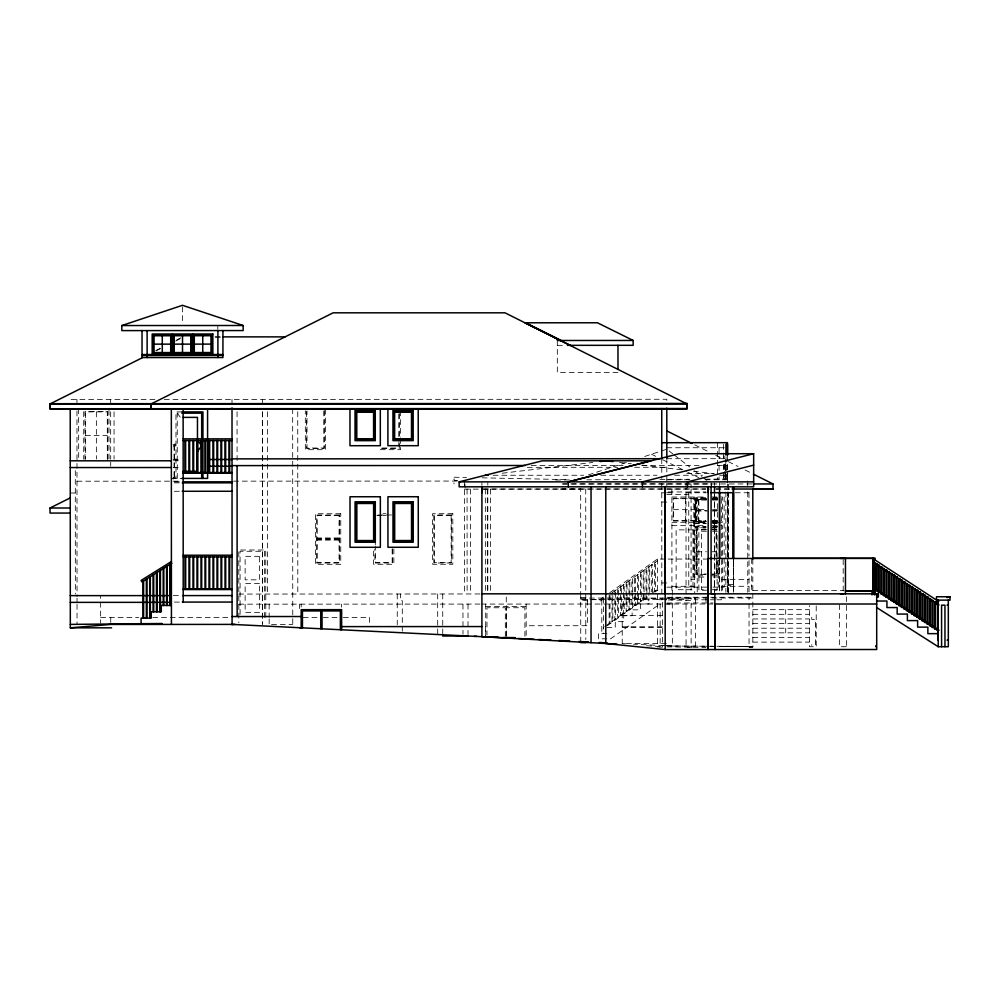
<?xml version="1.0" encoding="UTF-8"?>
<svg xmlns="http://www.w3.org/2000/svg" width="1000" height="1000" viewBox="0 0 1000 1000"><rect width="100%" height="100%" fill="white"/><g stroke="black" fill="none" stroke-linecap="round" stroke-linejoin="round"><path stroke-width="0.75" stroke-dasharray="5 3.75" d="M725.95 470.462L725.95 459.712M727.5 592.288L727.5 492.1L727.5 592.288L727.513 495.037M727.5 471.388L727.5 478.9L725.95 478.9L725.95 475.062L727.5 475.25L719.725 475.25M727.5 469.888L727.5 459.375M728.388 592.288L728.388 492.062M733.438 592.288L733.438 559.612M727.537 482.463L727.712 473.438M672.45 646L633.475 644.163M603.462 597.15L599.725 599.812L600.525 600.95L603.475 598.85L603.488 633.45M600.525 600.95L604.275 598.275M609.738 592.725L657.387 559.062L666.7 559.062M612.25 592.65L657.387 560.775M603.475 627.438L603.475 628.4M604.738 626.55L647.362 596.438M652.375 592.9L657.387 589.362M607.238 625.737L648.612 596.512M654.887 592.087L657.4 590.312M657.4 605.737L610.6 638.812L607.562 638.812M155.863 350.525L160.012 348.413M176.588 339.963L180.738 337.85M156.075 350.85L163.05 347.362M175.613 341.075L181.188 338.275M588.312 474.913L626.325 462.475M644.7 456.463L666.825 449.212L672.85 453.913M587.362 600.975L580.712 599.675L686.05 599.625L691.1 598.025L691.125 647.212M502.25 473.225L592.762 462.475M580.712 599.675L588.488 599.55M590.05 599.538L663.112 598.438M664.675 598.425L691.1 598.025M457.537 480.55L454.425 480.562L453.988 478.9L453.988 483.95M555.625 480L569.625 479.925M586.763 479.825L641.25 479.525M659.925 479.412L689.513 479.25M705.075 479.162L725.312 479.05M560.662 489.075L580.675 489.025L580.712 592.987M215.087 336.875L221.312 336.875M215.375 337.125L222.925 337.125M557.312 345.35L565.087 345.35M617.987 372.488L557.325 372.512L557.312 340.487M154.875 399.45L70.225 399.475L70.225 401.163M164.225 399.438L666.8 399.25L666.8 402.625M181.962 411.9L175.975 411.912L176 478.425M177.262 478.425L177.237 413.175L181.825 413.175M85.4 435.475L107.312 435.462M173.088 444.663L174.988 444.663M173.725 445.337L174.988 445.337M173.725 446.35L174.988 446.35L174.988 443.65M382.013 448L398.862 448M666.825 447.75L726.05 447.738M381.587 448.425L399.288 448.413L399.288 442.35M380.325 449.688L400.55 449.675L400.55 445.012M666.825 458.713L727.487 458.688M173.113 459.513L180.863 459.513M173.363 460.725L181.175 460.712M531.275 465.5L623.162 465.462M641.862 465.462L699 465.438M717.387 465.425L727.5 465.425M173.113 467.463L180.912 467.463M527.325 467.325L617.725 467.287M634.6 467.287L666.825 467.275M686.75 473.45L714.325 473.438M493.088 475.25L583.675 475.25M600.862 475.25L657.087 475.25M674.613 475.25L702.613 475.25M724.975 476.388L724.65 464.188M173.1 477.362L175.1 477.362L173.1 477.987M171.363 478.425L181.85 478.425M173.1 479L175.1 478.375M666.838 479.775L689.812 479.762M705.138 479.762L727.5 479.75M76.988 481.213L181.4 481.175M233.55 481.15L457.113 481.062M174.312 481.85L181.688 481.838M174.312 482.863L181.688 482.85M464.975 484.175L465.112 487.887M751.775 483.95L560.662 483.963L711.488 483.975L711.488 487.725M483.475 489.025L705.863 489M715.9 489.038L731.263 489.05L715.75 488.975M464.5 489.125L709.938 489.025M174.325 491.287L181.688 491.275M668.1 491.962L705.875 491.95M70.263 493.013L77 493M661.775 492.788L666.112 492.812M666.838 492.788L671.888 492.812M686.012 492.775L706.312 492.762M735.275 492.762L752.788 492.75M666.838 494.487L688.75 494.487M671.9 497.025L706.1 497.013M712.038 497L722.45 497L722.463 522.275L712.05 522.288M705.7 497.825L693.8 497.825L693.838 577.038L705.725 577.038M713.138 497.825L717.6 497.825M706.025 498.275L698.438 498.275L698.45 521.025L706.025 521.025M712.087 498.263L718.15 498.263M706.488 498.375L694.65 498.387L694.688 593.088M712.412 498.375L717.013 498.612M705.7 498.688L698.863 498.7L698.863 520.6L705.713 520.6M712.55 498.688L718.025 498.688M705.688 499.137L695.113 499.137L695.125 521.788L705.7 521.788M713.238 499.137L717.763 499.137M695.537 499.562L706.438 499.562M712.675 499.562L717.35 499.562L717.35 521.362L712.688 521.362M695.913 499.65L706.462 499.637M712.5 499.637L717.013 499.637M706.513 500.062L696.338 500.062L696.338 521.975L707.975 521.975M712.337 500.062L719.613 500.062M661.787 502.05L666.838 502.05M673.587 509.663L695.487 509.65M698.863 509.65L705.713 509.65M712.55 509.637L718.037 509.637M695.537 510.462L706.45 510.462M712.675 510.462L717.35 510.462M696.338 511.025L707.975 511.012M712.337 511.012L718.162 511.012M382.95 513.725L386.05 513.725M377.825 514.987L392.575 514.987M376.825 515.413L381.425 515.413M382.962 515.413L386.025 515.413M695.5 520.6L673.587 520.612L673.575 498.7L695.487 498.7L695.55 521.375L706.45 521.362M712.562 520.6L718.037 520.6M695.913 521.025L673.162 521.038L673.162 498.288L695.913 498.275L695.913 522.4L706.475 522.4M712.1 521.025L721.2 521.013M713.25 521.788L717.775 521.788M712.35 521.975L719.625 521.962M671.9 522.3L706.1 522.288M712.5 522.388L717.025 522.388M693.812 523.112L705.713 523.1M713.138 523.1L719.087 523.1M694.65 523.663L706.5 523.663M712.425 523.65L716.862 523.65M671.9 525.662L706.1 525.65M712.05 525.65L722.463 525.65L722.487 592.35M693.812 526.475L705.713 526.475M713.15 526.475L717.6 526.475M694.663 527.038L706.5 527.025M712.425 527.025L719.825 527.025M705.7 527.737L695.075 527.737L695.1 575.775L705.713 575.763M711.762 527.737L717.825 527.737M705.7 574.438L696.363 574.513L696.338 529L705.675 529.075M711.862 529.062L716.562 529L716.587 574.5L711.875 574.438M706.45 529.487L696.825 529.487L696.85 574.025L706.475 574.012M711.95 529.487L716.075 529.487L716.087 559.175M706 529.875L701.4 529.875L701.425 589.7L706.012 589.7M712.125 529.862L718.25 529.862M706.462 531.237L698.875 531.25L698.888 590.225L706.488 590.225M712.537 531.237L717.1 531.237L717.113 590.225L712.562 590.225M316.737 538.4L339.487 538.387M316.737 539.663L339.5 539.65M696.838 551.763L706.462 551.75M711.963 551.75L716.087 551.75M668.162 559.062L706.637 559.05M711.975 574.012L716.1 574.012L716.087 560.65M711.775 575.763L717.85 575.763L717.837 560.275M713.162 577.025L719.112 577.025L719.1 560.175M691.1 579.562L694.675 579.562M721.325 579.55L749.025 579.538M661.812 582.95L666.875 582.95M728.388 584.525L733.438 584.525L733.475 585.4L728.388 585.4M694.675 586.3L672.325 586.312L672.325 595.3M721.325 586.287L749.025 586.287M666.875 587.163L706.988 587.137M713.05 587.137L724.175 587.137L724.137 492.812M712.15 589.688L718.275 589.688L718.263 560.55M752.825 590.625L844.137 590.588M238.65 594.062L480.6 593.962M173.363 595.6L181.088 595.6M666.875 597.3L752.825 597.263M580.712 597.913L587.362 597.913L587.375 625.712L526.163 625.737M580.712 598.062L752.825 598M715.413 599.775L694.688 599.788L694.688 598.025M716.888 599.775L721.338 599.775L721.338 598.013M648.125 600.725L648.975 600.725M174.363 602.087L181.737 602.087M666.875 602.987L712.925 602.962M666.888 604.012L671.938 604.012L671.925 596.938M238.825 604.175L479.812 604.075M481.287 604.075L712.925 604.012M485.712 606.487L526.163 606.475M752.825 609.688L809.475 609.663M752.825 614.325L809.475 614.3M622.225 615.388L663.8 615.375M100.638 617.475L138.75 617.463M152.75 617.45L230.538 617.425M303.212 617.4L321.725 617.388M323.263 617.388L341.775 617.388M343.312 617.388L369.538 617.375L369.55 624.4M752.837 618.962L809.475 618.938M752.837 623.587L809.475 623.575M271.525 624.388L292.762 624.375M622.225 626.775L663.812 626.763M606.85 627.55L615.275 627.55L615.275 621.65L623.7 621.65L623.7 615.75L632.125 615.737L632.125 609.85L640.55 609.837L640.55 603.938L648.975 603.938L648.975 598.038M622.225 627.625L663.812 627.6M752.837 628.225L809.475 628.2M752.837 632.863L809.475 632.837M606.85 633.45L598.425 633.45L598.425 638.812L606.85 638.812M752.837 637.5L809.475 637.475M752.837 642.125L809.488 642.113M622.225 604.025L622.238 643.612L666.9 643.587M666.9 645.475L660.15 645.475L660.138 604.012M722.513 646.45L752.837 646.438L672.35 646.075L672.325 596.8M749.05 646.95L752.837 646.95M846.3 646.725L839.638 646.737L839.613 603.975M658.675 647.15L662.475 647.138L662.45 598.038M666.9 645.812L752.837 646.762M666.9 646.875L705.913 647.45M454.125 477.225L466.587 477.488M482.15 477.825L569.312 479.663M657.188 599.637L666.525 599.875M668.088 599.913L691.45 600.475M622.238 643.612L625.7 643.775M646.625 645.75L663.775 646.7M619.525 462.438L631.388 463.8M641.975 465.1L684.087 470.075M693.4 471.188L713.812 473.625M651.513 454.225L655.688 456.3M662.65 459.75L686.363 471.5M687.75 472.2L698.913 477.738M694.762 444.862L707.337 451.138M715.713 455.325L722.7 458.825M728.288 461.613L738.075 466.5M745.062 469.988L750.65 472.775M674.062 454.85L689.762 467.062M694.575 470.812L701.825 476.463M703.025 477.388L706.663 480.213M177.237 413.175L181.45 418.8M846.35 596.725L846.375 648.012M843.188 559.7L843.2 592.275M816.213 605.95L816.225 646.737L809.488 646.75L809.475 605.625M815.375 644.65L815.375 619.375L811.75 619.375L811.75 617.325M811.762 644.65L811.762 645.5M785.688 609.675L785.688 614.312M785.7 618.95L785.7 623.575M785.7 628.212L785.7 632.85M752.812 559.263L752.825 592.375M752.825 593.325L752.837 647.188L749.05 647.188L749.038 598M751.688 558.5L751.7 590.938M751.438 585.825L751.438 586.663M748.988 492.75L749.013 555.95M749.013 560.55L749.038 594.425M747.725 480.95L747.725 485.6M747.725 491.788L747.763 592.325M733.462 556.325L733.475 585.4M727.487 455.95L727.5 482.6M727.5 483.963L727.5 487.762M726.012 456.675L726.025 479.75M725.812 459.925L725.812 470.6M725.812 472.125L725.812 479.75M724.963 464.188L724.975 473.338M724.125 455.95L724.125 458.688M724.125 465.425L724.125 469.725M724.125 475.45L724.125 479.75M723.587 444.363L723.6 458.212M723.6 464.363L723.6 479.75M721.3 498.375L721.338 593.075M719.062 447.738L719.062 458.688M719.075 465.425L719.075 471.163M719.075 476.887L719.075 479.75M717.375 442.675L717.387 479.75M705.987 596.925L706 602.962M697.175 497.013L697.188 522.288M697.188 525.662L697.212 592.362M696.413 529.075L696.425 574.438M695.625 598.025L695.638 647.125L686.062 647.138L686.05 599.625M691.062 483.975L691.062 487.738M691.062 488.988L691.1 594.45M688.75 492.825L688.775 587.15M686 483.975L686.05 596.05M685.375 498.7L685.387 520.612M671.888 489.038L671.925 592.55M666.825 458.188L666.838 480.988M666.838 483.4L666.838 485.812M661.762 458.713L661.775 478.475M661.775 484.075L661.825 593.9M657.387 559.062L657.4 592.913M657.4 594.462L657.412 647.15M652.562 591.862L652.55 564.712L651.712 564.712L651.712 591.862M649.725 592.35L649.712 566.725L648.875 566.725L648.875 595.375M644.05 591.838L644.038 570.725L643.2 570.725L643.2 591.838M644.05 593.35L644.05 599.375L643.2 599.375L643.2 593.35M635.413 591.9L635.413 576.825L634.562 576.825L634.575 591.9M635.413 593.413L635.425 605.475L634.575 605.475L634.575 593.413M632.688 592.312L632.688 578.75L631.85 578.75L631.85 592.312M632.688 593.825L632.7 607.4L631.85 607.4L631.85 593.825M612.825 595.788L612.837 621.425L611.987 621.425L611.987 592.775M609.987 594.788L610 623.425L609.15 623.425L609.15 594.788M601.788 600.05L601.8 633.45M585.737 489.025L585.788 639.575M580.712 593.413L580.737 642.65M526.163 604.062L526.175 638.875M524.913 636.362L524.9 607.737L506.575 607.75L506.575 636.438M505.312 636.362L505.312 607.75L486.975 607.75L486.987 634.862M490.387 489.113L490.425 592.425M487.3 489.113L487.337 592.425M485.712 604.075L485.725 636.562M485.325 489.113L485.375 592.425M485.387 626.562L485.387 635.4M470.462 489.113L470.5 593.975M468.025 604.087L468.025 634.5M467.062 489.125L467.113 593.975M464.513 481.062L464.562 593.975M462.962 604.087L462.975 634.263M442.738 593.987L442.75 636.025M437.675 593.987L437.7 634.525M402.3 631.275L402.287 600.737L400.613 600.737L400.6 594M400.538 410.788L400.55 437.238M400.55 438.787L400.55 443.462M399.275 413.537L399.288 440.838M398.85 414.012L398.862 440.275M398.862 441.812L398.862 446.45M397.238 594L397.25 624.825M393.85 548.962L393.85 564.275L373.625 564.288L373.625 548.962M392.587 549.075L392.587 563.013L374.888 563.025L374.888 549.075M392.163 548.9L392.163 562.6L375.312 562.6L375.312 546.375M375.3 540.487L375.312 544.9M341.625 604.138L341.625 607.15M325.538 409.263L325.562 449.712L305.338 449.712L305.312 410.825M324.275 410.525L324.288 448.45L306.6 448.45L306.588 410.538M323.862 410.95L323.875 448.025L307.013 448.025L307 410.95M301.175 604.15L301.175 607.1M299.488 604.15L299.5 608.562M297.738 411.725L297.8 594.038M292.675 408.663L292.762 624.888M269.163 604.163L269.163 617.4M269.163 618.862L269.163 626.225M267.4 411.737L267.475 594.05M265.788 617.413L265.763 550L238.8 550.013L238.837 622.837M264.525 617.413L264.5 551.263L240.062 551.275L240.087 614.35M262.413 399.4L262.413 403.3M262.413 411.737L262.488 624.388L262.35 408.675M237.062 411.75L237.087 464.188M232 399.412L232.013 403.312M217.812 325.513L217.825 329.3M182.475 306.863L182.475 323.975M174.35 445.337L174.475 477.362M174.037 445.337L174.05 477.362M114.038 411.788L114.062 459.212M110.662 399.462L110.675 403.363M110.675 411.788L110.688 459.212M110.688 462.088L110.688 466.138M110.75 617.475L110.75 623.05M108.987 410.188L109 459.212M107.737 459.475L107.725 411.45L84.975 411.463L84.987 459.487M107.325 459.062L107.3 411.875L85.388 411.875L85.412 459.062M100.625 595.562L100.638 598.387M100.638 602.312L100.638 623M96.35 411.875L96.363 459.062M83.713 411.725L83.725 459.225M78.65 408.738L78.675 459.225M76.963 399.475L76.963 403.413M76.963 410.975L77.038 596.625M77.038 598.162L77.038 602.8M77.038 604.35L77.05 624.45M75.3 470.625L75.35 594.012M733.438 559.625L733.438 593.825M728.388 484.225L728.388 491.3M728.388 492.713L728.388 592.425M725.863 492.1L725.863 592.288M719.538 482.6L719.538 485.487M714.488 482.6L714.488 485.487M711.087 482.6L711.087 485.688M506.275 597L506.275 636.5M487.812 482.6L487.812 485.163M487.812 489.025L487.812 592.288M481.912 482.6L481.912 485.487M714.488 494.275L714.488 592.275L714.488 494.275M719.538 559.612L719.538 592.275L719.538 559.612M340.75 513.737L315.475 513.75L315.487 564.312L340.763 564.3L340.75 513.737M452.812 513.7L432.6 513.713L432.612 564.263L452.837 564.263L452.812 513.7M339.487 515.013L316.737 515.013L316.75 563.05L339.5 563.038L339.487 515.013M451.55 514.963L433.862 514.975L433.875 563L451.575 562.987L451.55 514.963M339.062 515.425L317.15 515.438L317.162 537.975L339.075 537.962L339.062 515.425M451.138 515.388L434.275 515.388L434.3 562.575L451.15 562.575L451.138 515.388M692.975 529.875L676.125 529.875L676.137 589.712L693 589.7L692.975 529.875M339.075 540.075L317.162 540.087L317.175 562.625L339.075 562.612L339.075 540.075M259.45 556.325L245.125 556.325L245.138 579.825L259.462 579.812L259.45 556.325M655.387 562.712L654.55 562.712L654.55 591.362L655.4 591.362L655.387 562.712M646.875 568.725L646.038 568.725L646.038 597.375L646.888 597.375L646.875 568.725M641.2 572.737L640.362 572.737L640.362 601.388L641.213 601.388L641.2 572.737M638.362 574.738L637.525 574.738L637.525 603.387L638.375 603.387L638.362 574.738M629.85 580.75L629.012 580.75L629.012 609.4L629.862 609.4L629.85 580.75M627.013 582.75L626.175 582.75L626.175 611.4L627.025 611.4L627.013 582.75M259.462 583.587L245.138 583.587L245.15 612.362L259.475 612.362L259.462 583.587M624.175 584.763L623.337 584.763L623.337 613.413L624.188 613.413L624.175 584.763M621.337 586.763L620.5 586.763L620.5 615.413L621.35 615.413L621.337 586.763M618.5 588.763L617.663 588.763L617.663 617.413L618.513 617.413L618.5 588.763M615.662 590.775L614.825 590.775L614.825 619.425L615.675 619.425L615.662 590.775"/><path stroke-width="1.5" d="M616.987 644.125L481.912 636.7L481.912 487.225M591.038 487.225L591.038 642.688M605.788 487.225L605.8 643.5L665.188 649.575L876.712 649.513L876.688 593.65M843.812 593.825L665.188 593.825L665.188 487.225L665.188 649.575M708.162 487.238L708.162 649.575L708.15 558.488L874.312 558.425L874.338 594.875M719.538 558.05L719.538 492.713M725.95 455.1L725.95 444.35L727.487 444.35L727.5 454.862M733.438 487.225L733.438 558.3L733.438 492.713L711.087 492.713M876.688 604.012L714.875 604.012L714.875 649.575L714.85 593.825L711.087 593.825L711.087 486.938M948.325 639.837L947.062 640.188M937.675 600.85L937.325 601.938L938.512 601.4M939.05 604.875L874.325 562.612L873.75 563.337L874.325 562.45M938.162 604.1L937.325 604.812L937.325 601.225L938.312 601.862M197.475 451.413L201.688 445.788L197.475 440.163M171.4 561.512L141.075 580.462L141.962 581.888L171.85 563.188M151.113 409.025L151.113 403.963L333.125 312.825L505.025 312.825L687.025 403.963L687.025 409.025L50 409.025L50 403.963L142.113 357.837M70.263 513.062L50.038 513.075L50.038 508.013L70.263 497.9M141.788 355.513L222.938 355.363M121.812 325.55L182.475 305.3L243.15 325.5L243.15 330.562L121.812 330.6L121.812 325.55L243.15 325.5M947.05 597.587L950 596.75L950 600.125L936.513 600.125L936.513 596.75L950 596.75M568.288 481.863L679.087 453.713L753.662 453.713L753.662 486.812L459.162 486.812L459.162 481.863L542.238 460.838L650.938 460.838L568.288 481.863L568.288 486.812M753.662 453.713L642.438 481.863L642.438 486.812M753.662 465.125L687.525 481.863L687.525 486.812M488.338 474.888L485.275 475.25L488.4 475.25M600.05 461.55L606.587 460.838M70.225 408.75L70.312 627.825L110.75 624.438L235.125 624.4M752.788 489.2L773.012 489L773 483.95L753.438 474.175M70.312 624.4L162.087 623.5M752.788 489.062L773.012 489L752.712 489M876.7 607.562L938.225 646.712L938.2 600.125M840.4 558.438L845.45 558.438L845.462 593.825L878.375 593.812L878.375 597.025L876.688 597.025M222.875 336.875L285.1 336.875M557.312 340.487L633.15 340.45L633.15 345.312L567.463 345.337M153.863 344.137L170.712 344.137M174.088 344.137L190.938 344.125M194.312 344.125L211.163 344.113M142.037 354.562L222.938 354.525M50 403.963L687.025 403.963M181.962 411.9L202.938 411.9L202.963 478.413M181.825 413.175L201.675 413.162L201.7 478.413M182.913 417.388L197.463 417.375L197.488 471.3L182.925 471.312M183.15 438.875L232.025 438.862M183.15 440.562L232.025 440.55M661.762 442.7L727.487 442.675L727.487 455.163M232.025 458.875L660.225 458.713M207.587 459.5L232.025 459.5M70.25 460.825L171.363 460.788M232.025 465.613L525.05 465.5M207.6 466.25L232.025 466.238M70.25 467.562L171.363 467.525M183.162 472.587L232.037 472.562M183.162 473.212L232.037 473.2M181.85 478.425L207.6 478.413L207.575 408.688M183.162 481.838L232.037 481.825M459.162 481.863L753.662 481.863M182.262 482.85L232.037 482.837M753.288 483.95L773 483.95M732.05 489.012L773.012 489.05M182.262 491.275L232.037 491.262M50.038 508.013L70.263 508.013M183.188 555.237L232.062 555.212M183.188 556.925L232.062 556.9M752.812 558.175L875.2 558.263L875.2 560.125M875.875 564.412L876.725 564.4M878.3 565.988L879.137 565.988M880.863 567.663L881.712 567.663M883.425 569.338L884.275 569.338M886 571.013L886.838 571.013M888.562 572.688L889.4 572.688M893.7 576.025L894.538 576.025M896.263 577.7L897.1 577.7M898.825 579.375L899.675 579.375M901.4 581.05L902.237 581.05M903.962 582.725L904.8 582.725M906.525 584.4L907.375 584.4M909.087 586.075L909.938 586.075M911.663 587.75L912.5 587.75M183.2 588.938L232.075 588.925M183.2 589.575L232.075 589.55M875.888 589.963L876.725 589.963M873.175 590.875L845.462 590.875L872.35 591M916.787 591.1L917.638 591.1M878.312 591.538L879.15 591.538M919.362 592.775L920.2 592.775M880.875 593.212L881.712 593.212M840.413 593.825L845.512 593.825M481.912 593.825L665.188 593.825M876.688 593.812L878.375 593.812M921.925 594.45L922.763 594.45M876.688 594.712L878.375 594.7M883.438 594.888L884.287 594.888M70.3 595.638L169.812 595.6M182.638 595.6L232.075 595.575M924.488 596.125L925.337 596.125M886.012 596.562L886.85 596.562M927.062 597.788L927.9 597.788M888.575 598.237L889.412 598.237M929.625 599.462L930.462 599.462M891.137 599.913L891.988 599.913M876.688 601.025L886.925 601.025L886.925 607.55L897.163 607.55L897.163 614.075L907.387 614.075L907.4 620.612L917.625 620.6L917.625 627.137L927.862 627.125L927.862 633.663L938.1 633.65M932.188 601.138L933.037 601.138M893.7 601.587L894.55 601.587M182.3 602.087L232.087 602.062M70.3 602.375L169.862 602.337M937.325 602.25L938.662 601.487L874.312 559.513M934.75 602.812L935.6 602.812M896.275 603.263L897.113 603.263M937.325 603.713L938.162 603.763M898.838 604.938L899.675 604.938M171.412 605.462L161.3 605.462L161.3 611.788L151.2 611.788L151.2 618.112L141.088 618.112L141.088 624.438M947.05 605.175L948.312 605.175M901.4 606.613L902.25 606.613M903.975 608.288L904.812 608.288M906.538 609.963L907.375 609.963M909.1 611.638L909.95 611.625M911.675 613.3L912.513 613.3M914.237 614.975L915.075 614.975M232.087 616.55L301.188 616.525M916.8 616.65L917.65 616.65M919.362 618.325L920.212 618.325M921.938 620L922.775 620M924.5 621.675L925.337 621.675M927.062 623.35L927.913 623.35M929.638 625.025L930.475 625.025M341.637 626.613L481.912 626.562M932.2 626.7L933.037 626.7M299.5 627.712L301.188 627.712M70.312 627.825L111.6 627.825M934.762 628.375L935.612 628.375M937.337 630.388L938.175 630.388L937.337 629.837M937.337 633.4L938.175 633.4M468.025 636.013L442.75 636.025L442.75 634.775M474.35 636.325L476.875 636.325M515.288 637.625L502.837 637.475M580.737 642.65L585.788 642.638M938.1 646.712L948.337 646.712L948.312 600.125M485.725 636.613L498.175 637.238M232.087 624.4L515.288 638.337M518.4 638.5L533.95 639.263M538.612 639.487L551.05 640.1M558.825 640.487L569.712 641.025M579.05 641.488L588.375 641.938M599.263 642.475L607.038 642.862M606.038 460.838L612.788 461.575M633.15 340.45L597.425 322.775L524.825 322.8L570.363 345.337M525.812 322.8L561.15 340.487M666.812 430.9L691.963 443.462M553.6 336.95L559.15 339.775M874.325 587.962L939.062 630.225M874.325 588.962L938.213 630.675M938.175 631.388L937.625 631.038M944.963 646.712L944.95 605.175L941.575 605.175L941.587 646.712M938.088 605.175L938.1 640.188M933.037 600.363L933.037 627.475L932.2 627.475L932.188 600.363M909.938 585.3L909.95 612.413L909.1 612.413L909.087 585.3M875.825 645.713L875.825 646.737M875.2 563.225L875.212 594.712M873.162 558.425L873.175 593.825M872.95 558.425L872.962 593.825M872.013 590.737L872.013 594.875M752.788 488.975L752.812 559.275M666.8 408.15L666.825 457.663M661.75 408.525L661.762 458.713M617.975 345.325L617.987 368.913M418.225 408.612L418.25 445.688L387.912 445.7L387.9 408.625M380.312 408.625L380.325 445.7L349.988 445.712L349.975 408.638M341.637 629.788L341.625 609.663L301.175 609.675L301.188 627.8M340.375 629.725L340.363 610.925L322.038 610.938L322.038 628.825M320.775 628.763L320.775 610.938L302.45 610.938L302.45 627.863M237.087 465.613L237.138 616.538M232.013 407.9L232.087 624.888M229.65 440.55L229.662 472.562M229.7 556.9L229.713 588.925M229.025 440.55L229.037 472.562M229.062 556.9L229.075 588.925M225.65 440.55L225.662 472.562M225.7 556.9L225.712 588.925M225.025 440.55L225.037 472.562M225.062 556.9L225.075 588.925M222.925 330.562L222.938 357.537L142.037 357.562L142.037 330.6M221.65 440.55L221.663 472.575M221.7 556.9L221.713 588.925M221.012 440.55L221.025 472.575M221.062 556.9L221.075 588.925M217.9 330.575L217.913 357.525M217.65 440.55L217.662 472.575M217.688 556.9L217.7 588.925M217.013 440.55L217.025 472.575M217.062 556.912L217.075 588.925M213.65 440.55L213.663 472.575M213.688 556.912L213.7 588.925M213.012 440.55L213.025 472.575M213.062 556.912L213.075 588.925M209.638 440.55L209.65 472.575M209.688 556.912L209.7 588.925M209.013 440.55L209.025 472.575M209.05 556.912L209.062 588.925M205.637 440.55L205.65 472.575M205.688 556.912L205.7 588.925M205.012 440.562L205.025 472.575M205.05 556.912L205.062 588.925M202.738 335.7L202.738 352.55M201.688 556.912L201.7 588.938M201 440.562L201.012 472.575M201.05 556.912L201.062 588.938M197.638 440.562L197.65 472.575M197.675 556.912L197.688 588.938M197 440.562L197.013 472.575M197.05 556.912L197.062 588.938M193.637 440.562L193.65 472.575M193.675 556.912L193.688 588.938M193 440.562L193.012 472.575M193.05 556.912L193.062 588.938M192.625 334.012L192.625 354.237M189.625 440.562L189.638 472.587M189.675 556.912L189.688 588.938M189 440.562L189.013 472.587M189.037 556.912L189.05 588.938M185.625 440.562L185.637 472.587M185.675 556.912L185.688 588.938M185 440.562L185.012 472.587M185.037 556.912L185.05 588.938M183.137 408.7L183.212 602.075M182.512 335.7L182.512 352.55M172.4 334.025L172.4 354.25M171.337 408.713L171.425 624.425M170.562 564L170.575 605.462M169.925 564.4L169.938 605.462M167.188 566.112L167.2 605.462M166.55 566.5L166.575 605.462M163.812 568.212L163.825 605.462M163.188 568.612L163.2 605.462M162.288 335.712L162.288 352.562M160.45 570.325L160.463 611.788M159.812 570.725L159.825 611.788M157.075 572.438L157.088 611.788M156.45 572.825L156.463 611.788M153.713 574.538L153.725 611.788M153.075 574.938L153.088 611.788M151.113 403.663L151.113 408.713M150.338 576.65L150.35 618.112M149.7 577.038L149.725 618.112M147.113 330.6L147.125 357.562M146.962 578.75L146.988 618.112M146.337 579.15L146.35 618.112M143.6 580.862L143.613 618.112M142.963 581.263L142.975 618.112M733.438 486.938L733.438 558.088M719.538 486.938L719.538 558.587M714.488 486.938L714.488 492.713M708.162 486.938L708.162 492.713M481.912 486.938L481.912 492.713M212.838 334L152.175 334.025L152.175 354.25L212.85 354.225L212.838 334M171.137 335.288L153.438 335.288L153.45 352.987L171.137 352.975L171.137 335.288M191.35 335.275L173.663 335.288L173.663 352.975L191.363 352.975L191.35 335.275M211.575 335.275L193.888 335.275L193.888 352.975L211.588 352.962L211.575 335.275M170.712 335.712L153.863 335.712L153.863 352.562L170.712 352.562L170.712 335.712M190.938 335.7L174.088 335.7L174.088 352.562L190.938 352.55L190.938 335.7M211.163 335.688L194.3 335.7L194.312 352.55L211.163 352.55L211.163 335.688M687.025 403.462L50 403.7L50 408.75L687.025 408.512L687.025 403.462M375.262 410.312L355.037 410.325L355.05 440.662L375.262 440.65L375.262 410.312M413.175 410.3L392.95 410.312L392.962 440.637L413.188 440.637L413.175 410.3M374.475 411.1L355.825 411.112L355.838 439.875L374.475 439.862L374.475 411.1M373.988 411.575L356.3 411.587L356.312 439.387L374 439.387L373.988 411.575M411.912 411.562L394.212 411.575L394.225 439.375L411.925 439.375L411.912 411.562M373.575 412L356.725 412.013L356.725 438.975L373.587 438.963L373.575 412M411.488 411.987L394.637 411.987L394.65 438.963L411.5 438.95L411.488 411.987M380.35 496.737L350.012 496.75L350.025 547.3L380.363 547.288L380.35 496.737M418.263 496.725L387.925 496.737L387.95 547.288L418.288 547.275L418.263 496.725M375.288 501.788L355.062 501.8L355.087 542.25L375.312 542.238L375.288 501.788M413.212 501.775L392.987 501.788L393 542.238L413.225 542.225L413.212 501.775M374.025 503.062L356.337 503.062L356.35 540.988L374.038 540.975L374.025 503.062M411.95 503.038L394.25 503.05L394.263 540.962L411.962 540.962L411.95 503.038M373.612 503.475L356.75 503.488L356.763 540.562L373.625 540.55L373.612 503.475M411.525 503.462L394.675 503.475L394.688 540.55L411.538 540.538L411.525 503.462M876.725 563.625L875.875 563.625L875.888 590.737L876.725 590.737L876.725 563.625M879.137 565.212L878.3 565.212L878.312 592.312L879.15 592.312L879.137 565.212M881.712 566.888L880.863 566.888L880.875 593.987L881.712 593.987L881.712 566.888M884.275 568.562L883.425 568.562L883.438 595.662L884.287 595.662L884.275 568.562M886.838 570.237L886 570.237L886.012 597.337L886.85 597.337L886.838 570.237M889.4 571.912L888.562 571.912L888.575 599.012L889.412 599.012L889.4 571.912M891.975 573.575L891.125 573.575L891.137 600.688L891.988 600.688L891.975 573.575M894.538 575.25L893.7 575.25L893.7 602.362L894.55 602.362L894.538 575.25M897.1 576.925L896.263 576.925L896.275 604.038L897.113 604.038L897.1 576.925M899.675 578.6L898.825 578.6L898.838 605.712L899.675 605.712L899.675 578.6M902.237 580.275L901.4 580.275L901.4 607.388L902.25 607.388L902.237 580.275M904.8 581.95L903.962 581.95L903.975 609.062L904.812 609.062L904.8 581.95M907.375 583.625L906.525 583.625L906.538 610.737L907.375 610.737L907.375 583.625M912.5 586.975L911.663 586.975L911.675 614.075L912.513 614.075L912.5 586.975M915.062 588.65L914.225 588.65L914.237 615.75L915.075 615.75L915.062 588.65M917.638 590.325L916.787 590.325L916.8 617.425L917.65 617.425L917.638 590.325M920.2 592L919.362 592L919.362 619.1L920.212 619.1L920.2 592M922.763 593.675L921.925 593.675L921.938 620.775L922.775 620.775L922.763 593.675M925.337 595.35L924.488 595.35L924.5 622.45L925.337 622.45L925.337 595.35M927.9 597.013L927.062 597.013L927.062 624.125L927.913 624.125L927.9 597.013M930.462 598.688L929.625 598.688L929.638 625.8L930.475 625.8L930.462 598.688M935.6 602.038L934.75 602.038L934.762 629.15L935.612 629.15L935.6 602.038"/></g></svg>
